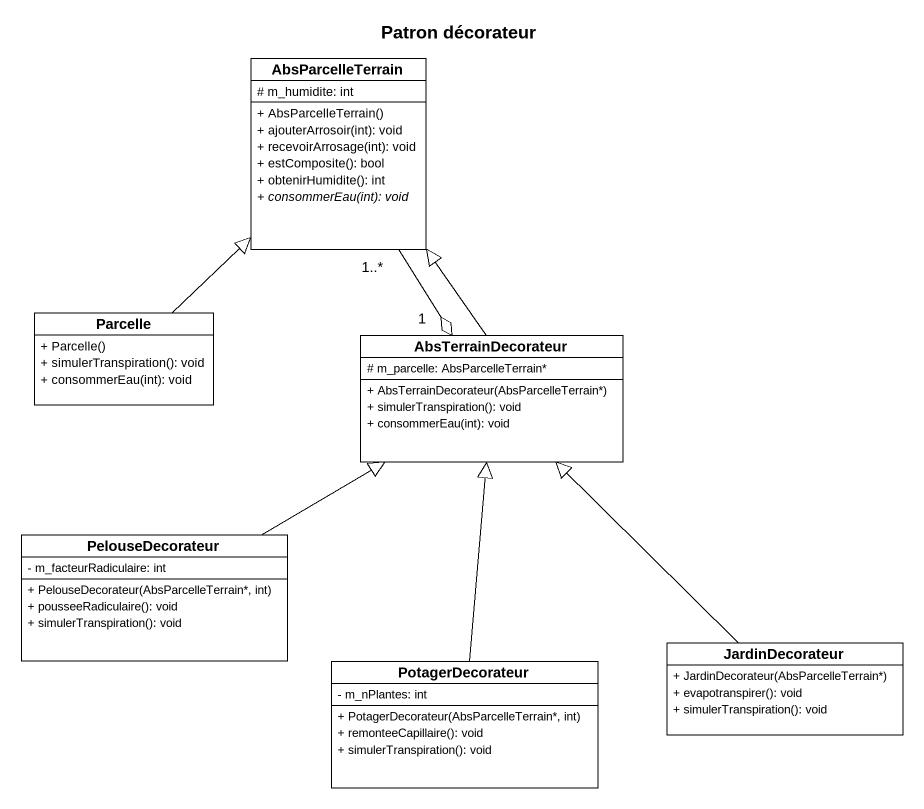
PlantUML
@startuml
title Patron décorateur
hide circle
hide empty members
skinparam classAttributeIconSize 0
class AbsParcelleTerrain {
  # m_humidite: int
  + AbsParcelleTerrain()
  + ajouterArrosoir(int): void
  + recevoirArrosage(int): void
  + estComposite(): bool
  + obtenirHumidite(): int
  {abstract} + consommerEau(int): void
}
class Parcelle {
  + Parcelle()
  + simulerTranspiration(): void
  + consommerEau(int): void
}
class AbsTerrainDecorateur {
  # m_parcelle: AbsParcelleTerrain*
  + AbsTerrainDecorateur(AbsParcelleTerrain*)
  + simulerTranspiration(): void
  + consommerEau(int): void
}
class PelouseDecorateur {
  - m_facteurRadiculaire: int
  + PelouseDecorateur(AbsParcelleTerrain*, int)
  + pousseeRadiculaire(): void
  + simulerTranspiration(): void
}
class PotagerDecorateur {
  - m_nPlantes: int
  + PotagerDecorateur(AbsParcelleTerrain*, int)
  + remonteeCapillaire(): void
  + simulerTranspiration(): void
}
class JardinDecorateur {
  + JardinDecorateur(AbsParcelleTerrain*)
  + evapotranspirer(): void
  + simulerTranspiration(): void
}
AbsParcelleTerrain "1..*" --o "1" AbsTerrainDecorateur
Parcelle -up-|> AbsParcelleTerrain
AbsTerrainDecorateur -up-|> AbsParcelleTerrain
PelouseDecorateur -right-|> AbsTerrainDecorateur
PotagerDecorateur -up-|> AbsTerrainDecorateur
JardinDecorateur -up-|> AbsTerrainDecorateur
@enduml
